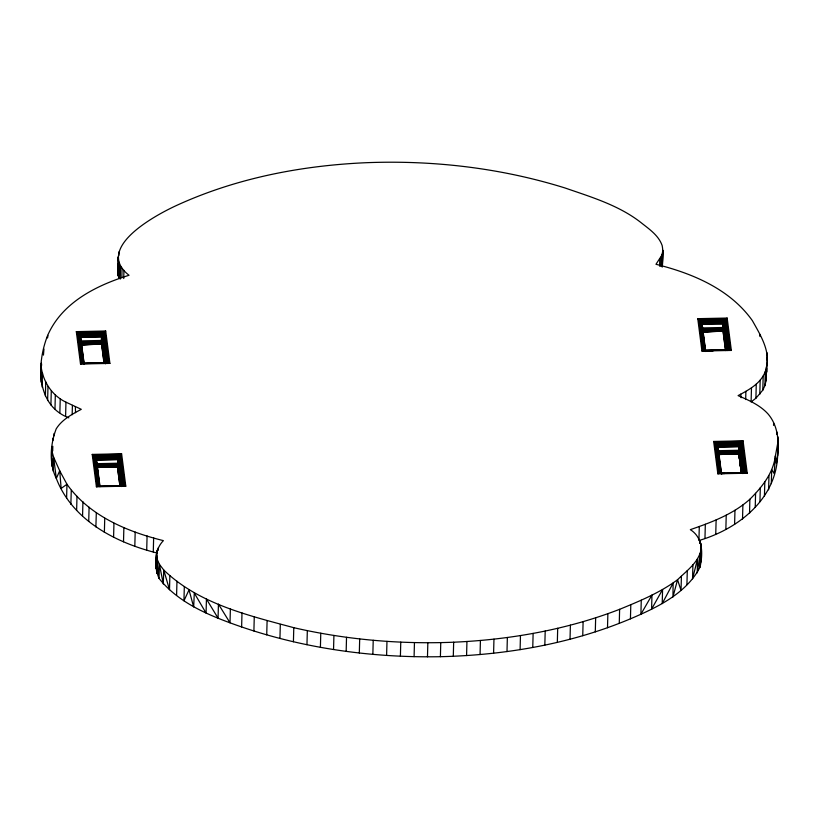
<?xml version="1.0" encoding="UTF-8"?>
<svg xmlns="http://www.w3.org/2000/svg" width="819" height="819" viewBox="0 0 819 819"><rect width="100%" height="100%" fill="white"/><g stroke="black" fill="none" stroke-linecap="round" stroke-linejoin="round"><path stroke-width="1.23" d="M68.827 417.844C35.606 405.2 36.62 363.124 47.686 335.37C62.039 302.457 96.427 285.37 129.044 275.276C93.315 247.635 157.617 213.964 178.102 204.75C236.916 178.051 301.412 165.592 365.704 162.725C432.934 160.033 500.798 167.926 565.1 188.001C591.85 197.266 620.044 205.62 642.403 223.71C650.112 229.75 658.804 235.913 662.161 245.546C663.523 252.539 662.571 259.725 662.274 266.779L662.059 254.904L662.868 250.338L662.202 256.173M40.95 382.084L41.39 363.032L41.667 365.243M698.924 540.54C739.772 528.511 778.623 497.113 777.681 450.993M777.978 441.902L775.409 455.876L776.402 463.411C779.207 446.693 779.78 427.723 768.089 414.015C760.063 405.098 748.853 400.296 738.073 395.618C748.781 389.916 760.779 383.548 765.304 371.509C772.092 353.214 760.964 336.107 752.405 320.679C729.975 289.046 692.464 273.382 655.978 264.291L662.059 254.904L661.752 266.646M105.712 331.019L76.321 331.634L80.518 364.005L109.91 363.39L105.712 331.019C101.28 333.456 100.502 340.284 102.017 344.205L81.716 344.656M749.549 513.278L749.866 499.252C761.885 487.233 773.187 473.372 775.409 455.876L774.17 473.577L771.682 469.553L771.314 483.63M65.612 416.257L65.95 402.17C52.457 395.731 43.632 382.627 41.319 368.007M119.052 278.102L119.4 263.984L118.243 275.839L119.052 278.102L120.567 266.195L120.239 279.115M751.484 387.868L751.095 401.955L755.917 398.208L756.265 384.152M768.621 489.823L768.959 475.798M42.127 387.039L42.496 372.973M45.383 395.956L45.751 381.889M47.625 337.715L47.686 335.37L47.369 337.786M47.615 400.542L47.993 386.476M50.911 404.985L51.28 390.909M156.931 552.968C115.745 542.7 72.297 520.331 56.316 478.429C48.823 463.288 50.348 444.246 56.194 428.869C61.968 419.553 71.939 414.342 81.296 409.316L65.95 402.17M51.832 466.124L52.088 447.072M52.692 450.972L52.815 446.273M52.969 440.417L53.03 438.073M54.003 435.759L54.064 433.415M53.184 471.079L53.552 457.012L52.201 452.057M54.975 408.988L55.334 394.901M66.595 498.321L66.963 484.254L59.715 470.802L53.552 457.012L56.316 478.429L59.715 470.802L61.149 488.452L66.963 484.254C89.394 515.888 126.904 531.541 163.39 540.632C153.798 550.388 153.972 566.574 159.04 578.388C176.73 600.767 203.798 613.185 230.016 622.819C297.102 647.573 369.041 657.995 440.397 656.695C509.008 655.046 578.132 642.71 640.898 614.25C663.881 603.879 688.124 590.304 700.03 567.106C702.958 553.89 703.245 537.694 690.325 529.647C711.414 522.368 732.985 514.342 749.866 499.252M72.164 414.742L72.41 405.364M80.671 339.721L80.027 335.053L76.321 331.634M76.628 510.421L76.996 496.345M82.565 515.837L82.934 501.76M88.728 521.304L89.097 507.227M92.219 454.412L96.13 458.231L96.529 463.677L117.526 463.237L118.12 457.78L121.611 453.798L125.798 486.169L96.407 486.783L92.219 454.412L121.611 453.798M104.371 532.37L104.74 518.294M118.878 255.415L118.97 251.894M113.585 537.295L113.954 523.228M121.847 277.702L122.082 268.315M123.73 278.542L123.945 270.331M123.505 541.789L123.874 527.723M134.818 546.14L135.186 532.074M146.714 549.989L147.082 535.923M153.276 551.924L153.644 537.848M157.238 552.579L157.309 550.03L157.156 552.528M158.2 550.409L158.262 547.86M169.871 575.655L169.502 589.731L163.739 570.004L159.408 564.311L157.207 559.377L156.501 554.596L156.828 573.392L157.207 559.377L159.04 578.388L159.408 564.311L163.309 583.998L163.739 570.004C198.72 603.9 248.208 615.376 293.786 627.682C346.099 639.711 400.041 644.389 453.665 642.209C510.196 639.711 566.717 629.709 619.625 609.316C639.67 601.105 660.042 592.68 677.548 579.729C686.813 570.556 699.518 561.906 701.31 548.034L700.03 567.106L700.399 553.03L697.235 572.87L697.563 558.865L692.546 578.818L692.915 564.752M176.597 595.29L176.965 581.214M184.316 586.721L183.947 600.788L189.025 589.915L193.673 606.971L194.298 593.048L206.071 613.103L206.439 599.037L218.059 618.171L218.438 604.094L230.016 622.819L230.385 608.742M241.625 626.965L241.994 612.888M253.9 630.999L254.269 616.932M266.728 634.858L267.096 620.792M279.944 638.462L280.313 624.395M293.417 641.758L293.786 627.682M306.961 644.707L307.33 630.64M320.403 647.307L320.772 633.23M333.548 649.528L333.917 635.462M346.161 651.371L346.529 637.295M359.316 652.989L359.684 638.922M372.85 654.361L373.218 640.294M386.599 655.446L386.967 641.379M400.399 656.214L400.767 642.137M414.086 656.664L414.455 642.587M427.477 656.818L427.846 642.741M440.397 656.695L440.765 642.618M453.296 656.275L453.665 642.209M466.574 655.569L466.943 641.492M480.057 654.545L480.425 640.478M493.591 653.214L493.959 639.148M506.992 651.566L507.36 637.489M520.096 649.641L520.464 635.564M532.759 647.471L533.128 633.404M544.83 645.126L545.198 631.05M557.329 642.362L557.698 628.296M570.024 639.219L570.393 625.153M582.739 635.718L583.108 621.652M595.29 631.889L595.659 617.813M607.503 627.753L607.872 613.677M619.256 623.382L619.625 609.316M630.435 618.857L630.804 604.78M641.267 600.173L640.898 614.25L651.955 595.044L651.596 609.121L662.581 589.516L662.213 603.593L673.116 583.056L672.952 596.99L677.548 579.729L681.039 590.427L681.408 576.351M659.592 266.195L659.776 259.162M686.926 584.643L687.295 570.577M698.955 539.373L699.293 526.474M704.964 538.349L705.333 524.273M715.755 534.039L716.123 519.973M717.935 451.863L717.761 445.679L713.656 441.451L717.854 473.822L747.245 473.208L743.058 440.837L713.656 441.451M703.163 331.695L723.464 331.245C721.948 327.324 722.727 320.495 727.159 318.059L731.347 350.43L701.955 351.044L697.768 318.673L727.159 318.059M725.859 529.269L726.228 515.192M734.602 524.365L734.971 510.288M741.4 473.392L738.789 453.378L739.066 446.754L740.274 443.57L743.058 440.837M742.526 519.062L742.894 504.985M745.679 399.529L745.894 391.318M755.22 507.401L755.589 493.325M759.94 501.709L760.308 487.633M755.917 398.208L762.806 390.131L763.175 376.064M762.806 390.131L764.936 385.575L765.304 371.509M764.936 385.575L765.97 380.927L766.338 366.861M766.983 359.91L767.168 352.866M765.97 380.927L767.28 357.852M764.444 496.079L764.813 482.002M773.556 425.389L773.617 423.044M776.811 434.305L776.873 431.961M777.61 455.968L778.05 436.916M660.851 266.462L661.107 257.074M662.274 266.779L662.653 252.651L662.489 264.496L662.151 262.09M699.897 543.499L699.969 540.949L700.03 543.447M700.665 547.061L700.777 543.243L700.941 562.049L700.665 559.643M759.797 394.287L760.175 380.2M59.848 412.715L60.248 398.669M70.864 504.371L71.273 490.346M95.884 526.914L96.314 512.889M119.983 485.718L117.342 466.339L117.526 463.237M156.869 557.534L156.142 568.581L156.716 552.282L156.357 566.298L156.951 564.076M43.448 355.108L43.96 349.048M51.72 461.148L51.955 458.896M41.022 377.098L41.421 374.621M118.417 266.984L117.69 271.028L118.243 275.839L118.591 261.691L117.69 271.028L118.059 256.89L118.325 261.435M109.91 363.39L107.391 362.745L105.886 363.288L102.232 335.002L80.242 335.452L84.06 363.953M125.798 486.169L123.28 485.524L121.785 486.066L118.12 457.78L96.13 458.231L99.795 486.527M731.347 350.43L727.569 350.143L723.873 321.621L701.463 322.082L697.768 318.673M740.97 472.972L744.727 472.563L747.245 473.208M80.518 364.005L82.668 363.257L107.391 362.745L103.532 332.944L78.808 333.466L82.668 363.257L83.907 363.749M96.407 486.783L99.14 486.117L95.373 457.012L118.827 456.531L122.594 485.626M701.955 351.044L704.105 350.297L728.838 349.785L724.979 319.983L700.255 320.505L704.105 350.297L705.507 350.993L701.688 322.491L705.159 350.614M717.854 473.822L720.003 473.075L721.396 473.771L717.577 445.27L739.567 444.819L743.222 473.106M735.503 453.429L739.168 453.296M718.99 453.808L738.789 453.378L741.277 472.553L738.82 453.562L718.99 453.818L738.799 453.173L741.533 473.331M104.054 363.534L101.464 343.356L81.654 343.96L101.454 343.581L81.306 344.441L101.689 344.062L104.156 363.073M701.863 331.04L722.901 330.395L725.501 350.573M718.099 454.34L739.608 453.706L734.653 453.787M725.603 350.112L723.136 331.101L702.763 331.49L723.023 330.978L701.77 331.224L722.901 330.62L701.914 330.835M723.136 331.101L702.313 331.654L723.464 331.245M92.455 344.041L102.395 343.816L92.578 343.857M89.466 344.389L82.095 344.564L101.689 344.062L93.151 344.308M702.702 331.347L705.19 331.286M721.355 330.907L723.842 330.856M703.541 331.603L717.055 331.296M720.74 331.204L723.197 331.152L720.618 331.173M738.984 453.839L718.765 454.176M718.887 454.002L738.82 453.562L741.308 472.44M718.089 454.463L739.26 454.002M727.333 350.327L723.679 322.041L701.688 322.491L723.505 322.451L727.139 350.542M80.559 336.261L101.925 335.81L105.538 363.759M80.661 336.65L101.822 336.21L105.252 362.776M701.873 322.901L702.108 323.689L723.259 323.249L726.627 350.123M80.723 337.018L101.751 336.578L105.149 363.421M702.108 323.689L723.197 323.618M80.733 337.377L101.73 336.937M80.641 340.899L101.638 340.458M702.088 327.938L723.075 327.498M80.6 342.045L101.597 341.605M702.047 329.084L723.034 328.644M80.538 343.028L101.536 342.588M701.985 330.057L722.982 329.627M81.705 343.765L101.464 343.356M81.624 344.656L102.416 344.226L80.938 344.604L102.017 344.205M703.071 331.695L723.863 331.265L703.644 331.613M705.354 350.788L712.673 350.634M708.046 350.941L713.144 350.839M717.761 445.679L739.393 445.229L743.028 473.321M96.458 459.039L117.813 458.589L121.427 486.537M96.55 459.428L117.711 458.988L121.151 485.554M717.997 446.468L739.158 446.027L742.516 472.901M96.611 459.797L117.649 459.357L121.048 486.199M718.058 446.836L739.086 446.396M96.622 460.155L117.619 459.715M718.068 447.194L739.066 446.754L742.485 473.239M717.976 450.716L738.973 450.276M96.488 464.823L117.486 464.383M719.164 451.842L738.933 451.423M97.666 465.776L117.424 465.366M719.113 452.815L738.871 452.405M97.594 466.543L117.352 466.134L119.963 486.291M719.041 453.583L738.799 453.173M97.543 466.748L117.342 466.339M97.461 466.932L117.373 466.523M718.109 454.473L739.598 454.043L718.754 454.473L738.922 453.982L735.257 454.043M97.205 467.219L117.537 466.799M96.744 467.373L117.813 466.963L118.294 470.679M97.502 467.444L116.933 467.035M112.06 486.087L122.021 485.882L118.325 457.36L95.915 457.821L99.611 486.353M724.784 473.31L721.048 473.382L717.362 444.86L739.772 444.4L743.457 472.921M721.242 473.566L724.907 473.484M701.77 331.224L722.942 330.815M81.572 344.154L101.495 343.775M719.256 454.35L730.333 454.135M702.794 331.388L711.701 331.275M721.396 330.845L723.853 330.835M739.915 459.009L739.424 455.251L740.028 460.309M740.417 462.766L740.745 465.274M741.082 467.772L741.584 471.529M759.653 334.121L759.971 336.537M744.727 472.563L740.867 442.762L716.144 443.284L720.003 473.075M728.142 349.887L724.375 320.792L700.921 321.273L704.688 350.378M744.031 472.665L740.274 443.57L716.82 444.052L720.577 473.157M727.845 349.989L724.109 321.202L701.207 321.683L704.944 350.471M743.734 472.768L740.007 443.98L717.106 444.461L720.833 473.249M726.822 349.58L723.361 322.85L702.006 323.3L705.712 351.515M742.874 473.577L739.26 445.628L717.905 446.079L721.6 474.293M726.596 350.46L723.167 323.976L702.159 324.058M723.945 335.002L724.436 338.759M724.917 342.506L725.245 345.014M123.28 485.524L119.431 455.722L94.697 456.244L98.556 486.036M106.695 362.848L102.928 333.753L79.474 334.234L83.241 363.339M106.398 362.95L102.672 334.162L79.771 334.643L83.497 363.431M122.287 485.728L118.56 456.941L95.659 457.422L99.386 486.21M106.122 363.104L102.436 334.582L80.027 335.053L83.712 363.575M105.692 363.503L102.058 335.411L80.426 335.862L84.265 364.475M121.581 486.281L117.946 458.19L96.314 458.64L100.051 486.64M102.344 346.713L102.825 350.46M103.153 352.969L103.634 356.715M104.126 360.473L104.453 362.981M118.775 474.406L119.093 476.893M119.584 480.62L120.065 484.336M740.335 462.837L741.574 472.932M740.683 394.185L741.113 397.727M741.267 467.803L741.574 470.301M75.368 406.685L75.532 412.684M766.83 368.192L766.912 371.928M104.955 331.562L77.201 332.135L81.276 363.605L109.029 363.022L104.955 331.562M726.402 318.601L698.648 319.175L702.722 350.645L730.476 350.061L726.402 318.601M104.218 332.207L78.04 332.749L82.002 363.349L108.18 362.807L104.218 332.207M725.665 319.246L699.487 319.789L703.439 350.389L729.627 349.846L725.665 319.246M120.843 454.34L93.09 454.914L97.164 486.384L124.918 485.8L120.843 454.34M742.29 441.38L714.537 441.953L718.611 473.423L746.365 472.839L742.29 441.38M120.106 454.985L93.929 455.528L97.891 486.128L124.068 485.585L120.106 454.985M741.553 442.025L715.376 442.567L719.338 473.167L745.515 472.624L741.553 442.025"/></g></svg>
